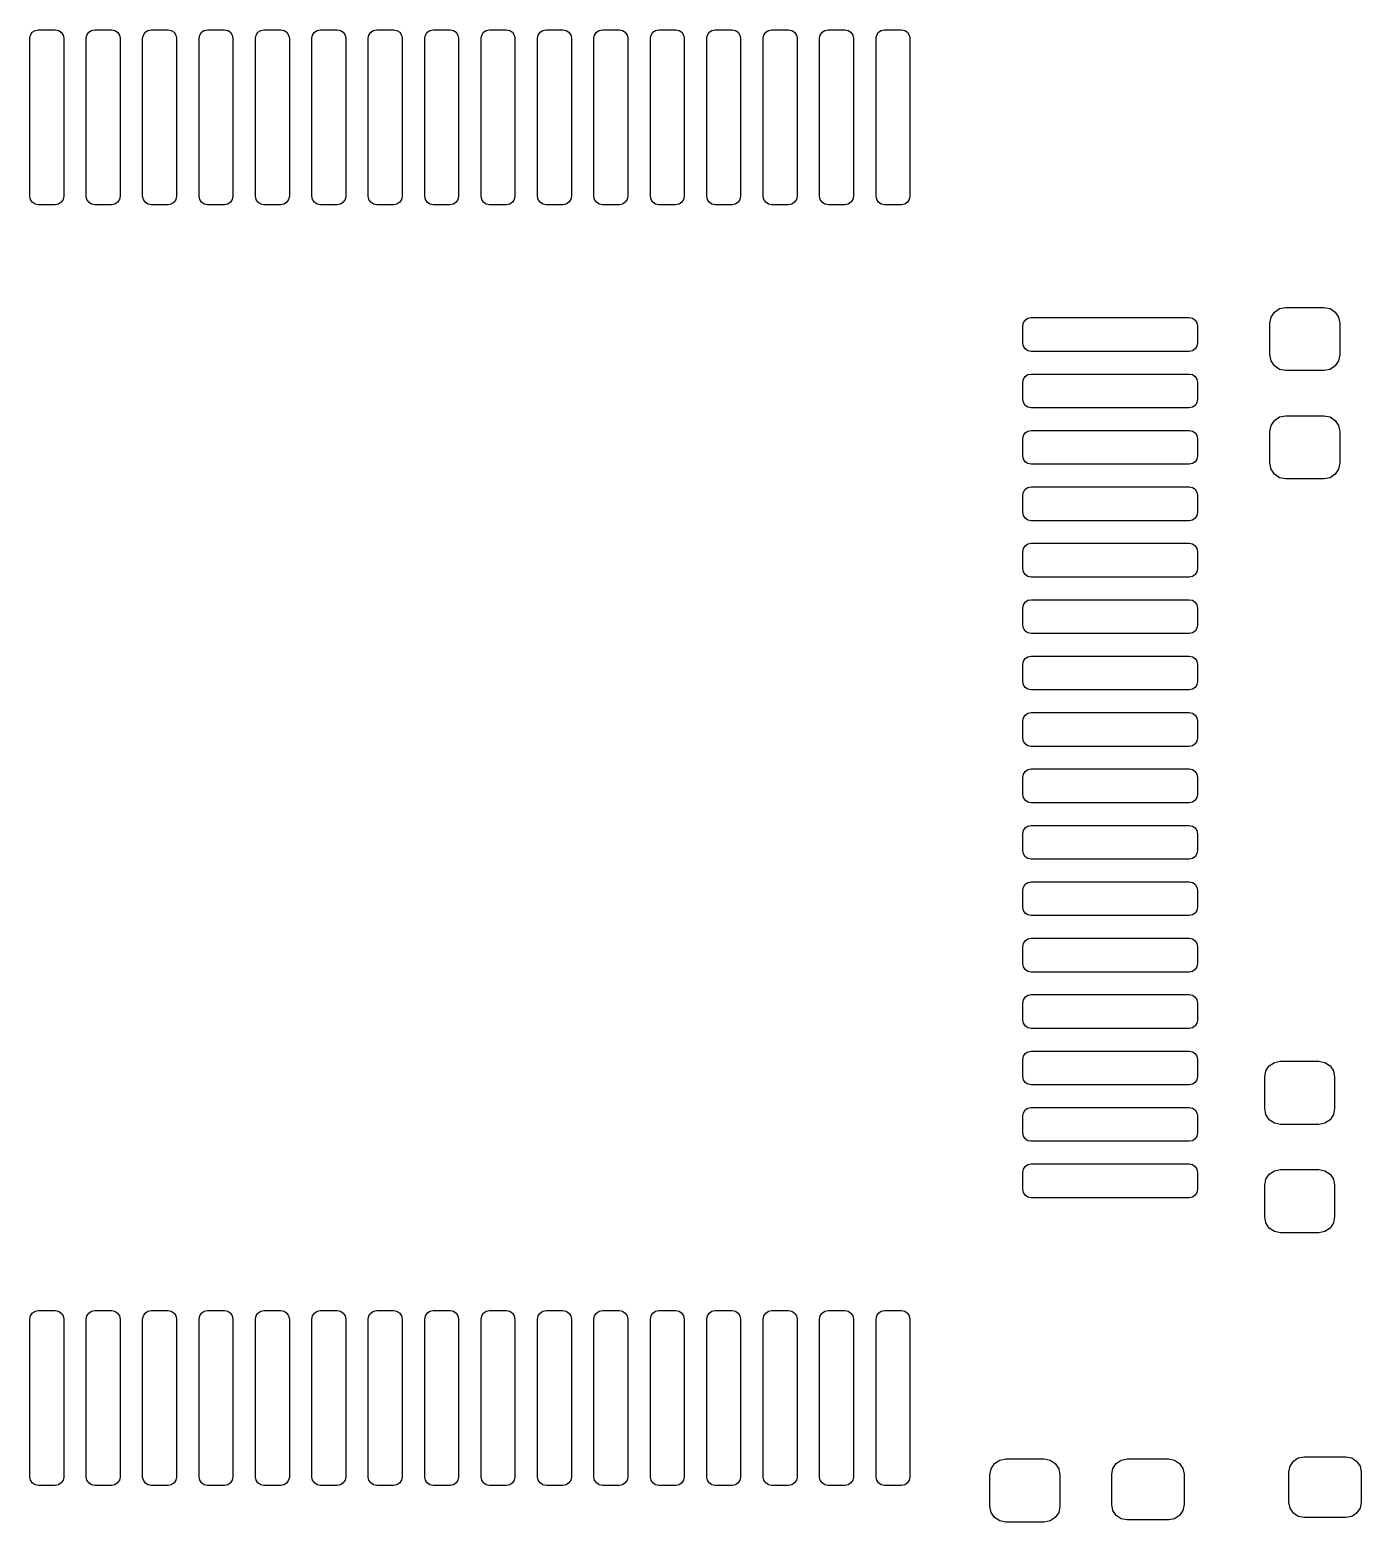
# Model space of a CAD drawing. Extents: x 102.2 to 184.7, y -143.6 to -85.5.
# Drawn here: x 128.42 to 140.22, y -100.15 to -86.92 of the extents above; entities that cross this region are included whole.
import ezdxf

# ---------------------------------------------------------------- set-up
doc = ezdxf.new("R2010")
doc.units = 0
doc.layers.add('BLACK', color=7, linetype='CONTINUOUS')

msp = doc.modelspace()

# ---------------------------------------------------------------- linework, layer by layer
at = {"layer": 'BLACK', "linetype": 'CONTINUOUS'}
for p, q in [((128.42, -87), (128.426, -86.9713)), ((128.42, -88.4), (128.42, -87)), ((128.426, -86.9713), (128.442, -86.947)), ((128.442, -86.947), (128.466, -86.9307)), ((128.466, -86.9307), (128.495, -86.925)), ((128.495, -86.925), (128.645, -86.925)), ((128.645, -86.925), (128.674, -86.9307)), ((128.674, -86.9307), (128.698, -86.947)), ((128.698, -86.947), (128.714, -86.9713)), ((128.714, -86.9713), (128.72, -87)), ((128.72, -87), (128.72, -88.4)), ((128.92, -87), (128.926, -86.9713)), ((128.92, -88.4), (128.92, -87)), ((128.926, -86.9713), (128.942, -86.947)), ((128.942, -86.947), (128.966, -86.9307)), ((128.966, -86.9307), (128.995, -86.925)), ((128.995, -86.925), (129.145, -86.925)), ((129.145, -86.925), (129.174, -86.9307)), ((129.174, -86.9307), (129.198, -86.947)), ((129.198, -86.947), (129.214, -86.9713)), ((129.214, -86.9713), (129.22, -87)), ((129.22, -87), (129.22, -88.4)), ((129.42, -87), (129.426, -86.9713)), ((129.42, -88.4), (129.42, -87)), ((129.426, -86.9713), (129.442, -86.947)), ((129.442, -86.947), (129.466, -86.9307)), ((129.466, -86.9307), (129.495, -86.925)), ((129.495, -86.925), (129.645, -86.925)), ((129.645, -86.925), (129.674, -86.9307)), ((129.674, -86.9307), (129.698, -86.947)), ((129.698, -86.947), (129.714, -86.9713)), ((129.714, -86.9713), (129.72, -87)), ((129.72, -87), (129.72, -88.4)), ((129.92, -87), (129.926, -86.9713)), ((129.92, -88.4), (129.92, -87)), ((129.926, -86.9713), (129.942, -86.947)), ((129.942, -86.947), (129.966, -86.9307)), ((129.966, -86.9307), (129.995, -86.925)), ((129.995, -86.925), (130.145, -86.925)), ((130.145, -86.925), (130.174, -86.9307)), ((130.174, -86.9307), (130.198, -86.947)), ((130.198, -86.947), (130.214, -86.9713)), ((130.214, -86.9713), (130.22, -87)), ((130.22, -87), (130.22, -88.4)), ((130.42, -87), (130.426, -86.9713)), ((130.42, -88.4), (130.42, -87)), ((130.426, -86.9713), (130.442, -86.947)), ((130.442, -86.947), (130.466, -86.9307)), ((130.466, -86.9307), (130.495, -86.925)), ((130.495, -86.925), (130.645, -86.925)), ((130.645, -86.925), (130.674, -86.9307)), ((130.674, -86.9307), (130.698, -86.947)), ((130.698, -86.947), (130.714, -86.9713)), ((130.714, -86.9713), (130.72, -87)), ((130.72, -87), (130.72, -88.4)), ((130.92, -87), (130.926, -86.9713)), ((130.92, -88.4), (130.92, -87)), ((130.926, -86.9713), (130.942, -86.947)), ((130.942, -86.947), (130.966, -86.9307)), ((130.966, -86.9307), (130.995, -86.925)), ((130.995, -86.925), (131.145, -86.925)), ((131.145, -86.925), (131.174, -86.9307)), ((131.174, -86.9307), (131.198, -86.947)), ((131.198, -86.947), (131.214, -86.9713)), ((131.214, -86.9713), (131.22, -87)), ((131.22, -87), (131.22, -88.4)), ((131.42, -87), (131.426, -86.9713)), ((131.42, -88.4), (131.42, -87)), ((131.426, -86.9713), (131.442, -86.947)), ((131.442, -86.947), (131.466, -86.9307)), ((131.466, -86.9307), (131.495, -86.925)), ((131.495, -86.925), (131.645, -86.925)), ((131.645, -86.925), (131.674, -86.9307)), ((131.674, -86.9307), (131.698, -86.947)), ((131.698, -86.947), (131.714, -86.9713)), ((131.714, -86.9713), (131.72, -87)), ((131.72, -87), (131.72, -88.4)), ((131.92, -87), (131.926, -86.9713)), ((131.92, -88.4), (131.92, -87)), ((131.926, -86.9713), (131.942, -86.947)), ((131.942, -86.947), (131.966, -86.9307)), ((131.966, -86.9307), (131.995, -86.925)), ((131.995, -86.925), (132.145, -86.925)), ((132.145, -86.925), (132.174, -86.9307)), ((132.174, -86.9307), (132.198, -86.947)), ((132.198, -86.947), (132.214, -86.9713)), ((132.214, -86.9713), (132.22, -87)), ((132.22, -87), (132.22, -88.4)), ((132.42, -87), (132.426, -86.9713)), ((132.42, -88.4), (132.42, -87)), ((132.426, -86.9713), (132.442, -86.947)), ((132.442, -86.947), (132.466, -86.9307)), ((132.466, -86.9307), (132.495, -86.925)), ((132.495, -86.925), (132.645, -86.925)), ((132.645, -86.925), (132.674, -86.9307)), ((132.674, -86.9307), (132.698, -86.947)), ((132.698, -86.947), (132.714, -86.9713)), ((132.714, -86.9713), (132.72, -87)), ((132.72, -87), (132.72, -88.4)), ((132.92, -87), (132.926, -86.9713)), ((132.92, -88.4), (132.92, -87)), ((132.926, -86.9713), (132.942, -86.947)), ((132.942, -86.947), (132.966, -86.9307)), ((132.966, -86.9307), (132.995, -86.925)), ((132.995, -86.925), (133.145, -86.925)), ((133.145, -86.925), (133.174, -86.9307)), ((133.174, -86.9307), (133.198, -86.947)), ((133.198, -86.947), (133.214, -86.9713)), ((133.214, -86.9713), (133.22, -87)), ((133.22, -87), (133.22, -88.4)), ((133.42, -87), (133.426, -86.9713)), ((133.42, -88.4), (133.42, -87)), ((133.426, -86.9713), (133.442, -86.947)), ((133.442, -86.947), (133.466, -86.9307)), ((133.466, -86.9307), (133.495, -86.925)), ((133.495, -86.925), (133.645, -86.925)), ((133.645, -86.925), (133.674, -86.9307)), ((133.674, -86.9307), (133.698, -86.947)), ((133.698, -86.947), (133.714, -86.9713)), ((133.714, -86.9713), (133.72, -87)), ((133.72, -87), (133.72, -88.4)), ((133.92, -87), (133.926, -86.9713)), ((133.92, -88.4), (133.92, -87)), ((133.926, -86.9713), (133.942, -86.947)), ((133.942, -86.947), (133.966, -86.9307)), ((133.966, -86.9307), (133.995, -86.925)), ((133.995, -86.925), (134.145, -86.925)), ((134.145, -86.925), (134.174, -86.9307)), ((134.174, -86.9307), (134.198, -86.947)), ((134.198, -86.947), (134.214, -86.9713)), ((134.214, -86.9713), (134.22, -87)), ((134.22, -87), (134.22, -88.4)), ((134.42, -87), (134.426, -86.9713)), ((134.42, -88.4), (134.42, -87)), ((134.426, -86.9713), (134.442, -86.947)), ((134.442, -86.947), (134.466, -86.9307)), ((134.466, -86.9307), (134.495, -86.925)), ((134.495, -86.925), (134.645, -86.925)), ((134.645, -86.925), (134.674, -86.9307)), ((134.674, -86.9307), (134.698, -86.947)), ((134.698, -86.947), (134.714, -86.9713)), ((134.714, -86.9713), (134.72, -87)), ((134.72, -87), (134.72, -88.4)), ((134.92, -87), (134.926, -86.9713)), ((134.92, -88.4), (134.92, -87)), ((134.926, -86.9713), (134.942, -86.947)), ((134.942, -86.947), (134.966, -86.9307)), ((134.966, -86.9307), (134.995, -86.925)), ((134.995, -86.925), (135.145, -86.925)), ((135.145, -86.925), (135.174, -86.9307)), ((135.174, -86.9307), (135.198, -86.947)), ((135.198, -86.947), (135.214, -86.9713)), ((135.214, -86.9713), (135.22, -87)), ((135.22, -87), (135.22, -88.4)), ((135.42, -87), (135.426, -86.9713)), ((135.42, -88.4), (135.42, -87)), ((135.426, -86.9713), (135.442, -86.947)), ((135.442, -86.947), (135.466, -86.9307)), ((135.466, -86.9307), (135.495, -86.925)), ((135.495, -86.925), (135.645, -86.925)), ((135.645, -86.925), (135.674, -86.9307)), ((135.674, -86.9307), (135.698, -86.947)), ((135.698, -86.947), (135.714, -86.9713)), ((135.714, -86.9713), (135.72, -87)), ((135.72, -87), (135.72, -88.4)), ((135.92, -87), (135.926, -86.9713)), ((135.92, -88.4), (135.92, -87)), ((135.926, -86.9713), (135.942, -86.947)), ((135.942, -86.947), (135.966, -86.9307)), ((135.966, -86.9307), (135.995, -86.925)), ((135.995, -86.925), (136.145, -86.925)), ((136.145, -86.925), (136.174, -86.9307)), ((136.174, -86.9307), (136.198, -86.947)), ((136.198, -86.947), (136.214, -86.9713)), ((136.214, -86.9713), (136.22, -87)), ((136.22, -87), (136.22, -88.4)), ((128.426, -88.4287), (128.42, -88.4)), ((128.442, -88.453), (128.426, -88.4287)), ((128.466, -88.4693), (128.442, -88.453)), ((128.495, -88.475), (128.466, -88.4693)), ((128.645, -88.475), (128.495, -88.475)), ((128.674, -88.4693), (128.645, -88.475)), ((128.698, -88.453), (128.674, -88.4693)), ((128.714, -88.4287), (128.698, -88.453)), ((128.72, -88.4), (128.714, -88.4287)), ((128.926, -88.4287), (128.92, -88.4)), ((128.942, -88.453), (128.926, -88.4287)), ((128.966, -88.4693), (128.942, -88.453)), ((128.995, -88.475), (128.966, -88.4693)), ((129.145, -88.475), (128.995, -88.475)), ((129.174, -88.4693), (129.145, -88.475)), ((129.198, -88.453), (129.174, -88.4693)), ((129.214, -88.4287), (129.198, -88.453)), ((129.22, -88.4), (129.214, -88.4287)), ((129.426, -88.4287), (129.42, -88.4)), ((129.442, -88.453), (129.426, -88.4287)), ((129.466, -88.4693), (129.442, -88.453)), ((129.495, -88.475), (129.466, -88.4693)), ((129.645, -88.475), (129.495, -88.475)), ((129.674, -88.4693), (129.645, -88.475)), ((129.698, -88.453), (129.674, -88.4693)), ((129.714, -88.4287), (129.698, -88.453)), ((129.72, -88.4), (129.714, -88.4287)), ((129.926, -88.4287), (129.92, -88.4)), ((129.942, -88.453), (129.926, -88.4287)), ((129.966, -88.4693), (129.942, -88.453)), ((129.995, -88.475), (129.966, -88.4693)), ((130.145, -88.475), (129.995, -88.475)), ((130.174, -88.4693), (130.145, -88.475)), ((130.198, -88.453), (130.174, -88.4693)), ((130.214, -88.4287), (130.198, -88.453)), ((130.22, -88.4), (130.214, -88.4287)), ((130.426, -88.4287), (130.42, -88.4)), ((130.442, -88.453), (130.426, -88.4287)), ((130.466, -88.4693), (130.442, -88.453)), ((130.495, -88.475), (130.466, -88.4693)), ((130.645, -88.475), (130.495, -88.475)), ((130.674, -88.4693), (130.645, -88.475)), ((130.698, -88.453), (130.674, -88.4693)), ((130.714, -88.4287), (130.698, -88.453)), ((130.72, -88.4), (130.714, -88.4287)), ((130.926, -88.4287), (130.92, -88.4)), ((130.942, -88.453), (130.926, -88.4287)), ((130.966, -88.4693), (130.942, -88.453)), ((130.995, -88.475), (130.966, -88.4693)), ((131.145, -88.475), (130.995, -88.475)), ((131.174, -88.4693), (131.145, -88.475)), ((131.198, -88.453), (131.174, -88.4693)), ((131.214, -88.4287), (131.198, -88.453)), ((131.22, -88.4), (131.214, -88.4287)), ((131.426, -88.4287), (131.42, -88.4)), ((131.442, -88.453), (131.426, -88.4287)), ((131.466, -88.4693), (131.442, -88.453)), ((131.495, -88.475), (131.466, -88.4693)), ((131.645, -88.475), (131.495, -88.475)), ((131.674, -88.4693), (131.645, -88.475)), ((131.698, -88.453), (131.674, -88.4693)), ((131.714, -88.4287), (131.698, -88.453)), ((131.72, -88.4), (131.714, -88.4287)), ((131.926, -88.4287), (131.92, -88.4)), ((131.942, -88.453), (131.926, -88.4287)), ((131.966, -88.4693), (131.942, -88.453)), ((131.995, -88.475), (131.966, -88.4693)), ((132.145, -88.475), (131.995, -88.475)), ((132.174, -88.4693), (132.145, -88.475)), ((132.198, -88.453), (132.174, -88.4693)), ((132.214, -88.4287), (132.198, -88.453)), ((132.22, -88.4), (132.214, -88.4287)), ((132.426, -88.4287), (132.42, -88.4)), ((132.442, -88.453), (132.426, -88.4287)), ((132.466, -88.4693), (132.442, -88.453)), ((132.495, -88.475), (132.466, -88.4693)), ((132.645, -88.475), (132.495, -88.475)), ((132.674, -88.4693), (132.645, -88.475)), ((132.698, -88.453), (132.674, -88.4693)), ((132.714, -88.4287), (132.698, -88.453)), ((132.72, -88.4), (132.714, -88.4287)), ((132.926, -88.4287), (132.92, -88.4)), ((132.942, -88.453), (132.926, -88.4287)), ((132.966, -88.4693), (132.942, -88.453)), ((132.995, -88.475), (132.966, -88.4693)), ((133.145, -88.475), (132.995, -88.475)), ((133.174, -88.4693), (133.145, -88.475)), ((133.198, -88.453), (133.174, -88.4693)), ((133.214, -88.4287), (133.198, -88.453)), ((133.22, -88.4), (133.214, -88.4287)), ((133.426, -88.4287), (133.42, -88.4)), ((133.442, -88.453), (133.426, -88.4287)), ((133.466, -88.4693), (133.442, -88.453)), ((133.495, -88.475), (133.466, -88.4693)), ((133.645, -88.475), (133.495, -88.475)), ((133.674, -88.4693), (133.645, -88.475)), ((133.698, -88.453), (133.674, -88.4693)), ((133.714, -88.4287), (133.698, -88.453)), ((133.72, -88.4), (133.714, -88.4287)), ((133.926, -88.4287), (133.92, -88.4)), ((133.942, -88.453), (133.926, -88.4287)), ((133.966, -88.4693), (133.942, -88.453)), ((133.995, -88.475), (133.966, -88.4693)), ((134.145, -88.475), (133.995, -88.475)), ((134.174, -88.4693), (134.145, -88.475)), ((134.198, -88.453), (134.174, -88.4693)), ((134.214, -88.4287), (134.198, -88.453)), ((134.22, -88.4), (134.214, -88.4287)), ((134.426, -88.4287), (134.42, -88.4)), ((134.442, -88.453), (134.426, -88.4287)), ((134.466, -88.4693), (134.442, -88.453)), ((134.495, -88.475), (134.466, -88.4693)), ((134.645, -88.475), (134.495, -88.475)), ((134.674, -88.4693), (134.645, -88.475)), ((134.698, -88.453), (134.674, -88.4693)), ((134.714, -88.4287), (134.698, -88.453)), ((134.72, -88.4), (134.714, -88.4287)), ((134.926, -88.4287), (134.92, -88.4)), ((134.942, -88.453), (134.926, -88.4287)), ((134.966, -88.4693), (134.942, -88.453)), ((134.995, -88.475), (134.966, -88.4693)), ((135.145, -88.475), (134.995, -88.475)), ((135.174, -88.4693), (135.145, -88.475)), ((135.198, -88.453), (135.174, -88.4693)), ((135.214, -88.4287), (135.198, -88.453)), ((135.22, -88.4), (135.214, -88.4287)), ((135.426, -88.4287), (135.42, -88.4)), ((135.442, -88.453), (135.426, -88.4287)), ((135.466, -88.4693), (135.442, -88.453)), ((135.495, -88.475), (135.466, -88.4693)), ((135.645, -88.475), (135.495, -88.475)), ((135.674, -88.4693), (135.645, -88.475)), ((135.698, -88.453), (135.674, -88.4693)), ((135.714, -88.4287), (135.698, -88.453)), ((135.72, -88.4), (135.714, -88.4287)), ((135.926, -88.4287), (135.92, -88.4)), ((135.942, -88.453), (135.926, -88.4287)), ((135.966, -88.4693), (135.942, -88.453)), ((135.995, -88.475), (135.966, -88.4693)), ((136.145, -88.475), (135.995, -88.475)), ((136.174, -88.4693), (136.145, -88.475)), ((136.198, -88.453), (136.174, -88.4693)), ((136.214, -88.4287), (136.198, -88.453)), ((136.22, -88.4), (136.214, -88.4287)), ((139.451, -89.426), (139.496, -89.3957)), ((139.496, -89.3957), (139.55, -89.385)), ((139.55, -89.385), (139.89, -89.385)), ((139.89, -89.385), (139.944, -89.3957)), ((139.944, -89.3957), (139.989, -89.426)), ((137.22, -89.55), (137.226, -89.5213)), ((137.226, -89.5213), (137.242, -89.497)), ((137.242, -89.497), (137.266, -89.4807)), ((137.266, -89.4807), (137.295, -89.475)), ((137.295, -89.475), (138.695, -89.475)), ((138.695, -89.475), (138.724, -89.4807)), ((138.724, -89.4807), (138.748, -89.497)), ((138.748, -89.497), (138.764, -89.5213)), ((138.764, -89.5213), (138.77, -89.55)), ((139.41, -89.525), (139.421, -89.4714)), ((139.41, -89.805), (139.41, -89.525)), ((139.421, -89.4714), (139.451, -89.426)), ((139.989, -89.426), (140.019, -89.4714)), ((140.019, -89.4714), (140.03, -89.525)), ((140.03, -89.525), (140.03, -89.805)), ((137.22, -89.7), (137.22, -89.55)), ((138.77, -89.55), (138.77, -89.7)), ((137.226, -89.7287), (137.22, -89.7)), ((137.242, -89.753), (137.226, -89.7287)), ((137.266, -89.7693), (137.242, -89.753)), ((137.295, -89.775), (137.266, -89.7693)), ((138.695, -89.775), (137.295, -89.775)), ((138.724, -89.7693), (138.695, -89.775)), ((138.748, -89.753), (138.724, -89.7693)), ((138.764, -89.7287), (138.748, -89.753)), ((138.77, -89.7), (138.764, -89.7287)), ((139.421, -89.8586), (139.41, -89.805)), ((139.451, -89.904), (139.421, -89.8586)), ((139.496, -89.9343), (139.451, -89.904)), ((139.989, -89.904), (139.944, -89.9343)), ((140.019, -89.8586), (139.989, -89.904)), ((140.03, -89.805), (140.019, -89.8586)), ((137.22, -90.05), (137.226, -90.0213)), ((137.22, -90.2), (137.22, -90.05)), ((137.226, -90.0213), (137.242, -89.997)), ((137.242, -89.997), (137.266, -89.9807)), ((137.266, -89.9807), (137.295, -89.975)), ((137.295, -89.975), (138.695, -89.975)), ((138.695, -89.975), (138.724, -89.9807)), ((138.724, -89.9807), (138.748, -89.997)), ((138.748, -89.997), (138.764, -90.0213)), ((138.764, -90.0213), (138.77, -90.05)), ((138.77, -90.05), (138.77, -90.2)), ((139.55, -89.945), (139.496, -89.9343)), ((139.89, -89.945), (139.55, -89.945)), ((139.944, -89.9343), (139.89, -89.945)), ((137.226, -90.2287), (137.22, -90.2)), ((137.242, -90.253), (137.226, -90.2287)), ((137.266, -90.2693), (137.242, -90.253)), ((137.295, -90.275), (137.266, -90.2693)), ((138.695, -90.275), (137.295, -90.275)), ((138.724, -90.2693), (138.695, -90.275)), ((138.748, -90.253), (138.724, -90.2693)), ((138.764, -90.2287), (138.748, -90.253)), ((138.77, -90.2), (138.764, -90.2287)), ((139.41, -90.485), (139.421, -90.4314)), ((139.421, -90.4314), (139.451, -90.386)), ((139.451, -90.386), (139.496, -90.3557)), ((139.496, -90.3557), (139.55, -90.345)), ((139.55, -90.345), (139.89, -90.345)), ((139.89, -90.345), (139.944, -90.3557)), ((139.944, -90.3557), (139.989, -90.386)), ((139.989, -90.386), (140.019, -90.4314)), ((140.019, -90.4314), (140.03, -90.485)), ((137.22, -90.55), (137.226, -90.5213)), ((137.22, -90.7), (137.22, -90.55)), ((137.226, -90.5213), (137.242, -90.497)), ((137.242, -90.497), (137.266, -90.4807)), ((137.266, -90.4807), (137.295, -90.475)), ((137.295, -90.475), (138.695, -90.475)), ((138.695, -90.475), (138.724, -90.4807)), ((138.724, -90.4807), (138.748, -90.497)), ((138.748, -90.497), (138.764, -90.5213)), ((138.764, -90.5213), (138.77, -90.55)), ((138.77, -90.55), (138.77, -90.7)), ((139.41, -90.765), (139.41, -90.485)), ((140.03, -90.485), (140.03, -90.765)), ((137.226, -90.7287), (137.22, -90.7)), ((138.77, -90.7), (138.764, -90.7287)), ((137.242, -90.753), (137.226, -90.7287)), ((137.266, -90.7693), (137.242, -90.753)), ((137.295, -90.775), (137.266, -90.7693)), ((138.695, -90.775), (137.295, -90.775)), ((138.724, -90.7693), (138.695, -90.775)), ((138.748, -90.753), (138.724, -90.7693)), ((138.764, -90.7287), (138.748, -90.753)), ((139.421, -90.8186), (139.41, -90.765)), ((139.451, -90.864), (139.421, -90.8186)), ((140.019, -90.8186), (139.989, -90.864)), ((140.03, -90.765), (140.019, -90.8186)), ((137.242, -90.997), (137.266, -90.9807)), ((137.266, -90.9807), (137.295, -90.975)), ((137.295, -90.975), (138.695, -90.975)), ((138.695, -90.975), (138.724, -90.9807)), ((138.724, -90.9807), (138.748, -90.997)), ((139.496, -90.8943), (139.451, -90.864)), ((139.55, -90.905), (139.496, -90.8943)), ((139.89, -90.905), (139.55, -90.905)), ((139.944, -90.8943), (139.89, -90.905)), ((139.989, -90.864), (139.944, -90.8943)), ((137.22, -91.05), (137.226, -91.0213)), ((137.22, -91.2), (137.22, -91.05)), ((137.226, -91.0213), (137.242, -90.997)), ((138.748, -90.997), (138.764, -91.0213)), ((138.764, -91.0213), (138.77, -91.05)), ((138.77, -91.05), (138.77, -91.2)), ((137.226, -91.2287), (137.22, -91.2)), ((137.242, -91.253), (137.226, -91.2287)), ((138.764, -91.2287), (138.748, -91.253)), ((138.77, -91.2), (138.764, -91.2287)), ((137.266, -91.2693), (137.242, -91.253)), ((137.295, -91.275), (137.266, -91.2693)), ((138.695, -91.275), (137.295, -91.275)), ((138.724, -91.2693), (138.695, -91.275)), ((138.748, -91.253), (138.724, -91.2693)), ((137.226, -91.5213), (137.242, -91.497)), ((137.242, -91.497), (137.266, -91.4807)), ((137.266, -91.4807), (137.295, -91.475)), ((137.295, -91.475), (138.695, -91.475)), ((138.695, -91.475), (138.724, -91.4807)), ((138.724, -91.4807), (138.748, -91.497)), ((138.748, -91.497), (138.764, -91.5213)), ((137.22, -91.55), (137.226, -91.5213)), ((137.22, -91.7), (137.22, -91.55)), ((138.764, -91.5213), (138.77, -91.55)), ((138.77, -91.55), (138.77, -91.7)), ((137.226, -91.7287), (137.22, -91.7)), ((137.242, -91.753), (137.226, -91.7287)), ((137.266, -91.7693), (137.242, -91.753)), ((137.295, -91.775), (137.266, -91.7693)), ((138.695, -91.775), (137.295, -91.775)), ((138.724, -91.7693), (138.695, -91.775)), ((138.748, -91.753), (138.724, -91.7693)), ((138.764, -91.7287), (138.748, -91.753)), ((138.77, -91.7), (138.764, -91.7287)), ((137.22, -92.05), (137.226, -92.0213)), ((137.226, -92.0213), (137.242, -91.997)), ((137.242, -91.997), (137.266, -91.9807)), ((137.266, -91.9807), (137.295, -91.975)), ((137.295, -91.975), (138.695, -91.975)), ((138.695, -91.975), (138.724, -91.9807)), ((138.724, -91.9807), (138.748, -91.997)), ((138.748, -91.997), (138.764, -92.0213)), ((138.764, -92.0213), (138.77, -92.05)), ((137.22, -92.2), (137.22, -92.05)), ((138.77, -92.05), (138.77, -92.2)), ((137.226, -92.2287), (137.22, -92.2)), ((137.242, -92.253), (137.226, -92.2287)), ((137.266, -92.2693), (137.242, -92.253)), ((137.295, -92.275), (137.266, -92.2693)), ((138.695, -92.275), (137.295, -92.275)), ((138.724, -92.2693), (138.695, -92.275)), ((138.748, -92.253), (138.724, -92.2693)), ((138.764, -92.2287), (138.748, -92.253)), ((138.77, -92.2), (138.764, -92.2287)), ((137.22, -92.55), (137.226, -92.5213)), ((137.22, -92.7), (137.22, -92.55)), ((137.226, -92.5213), (137.242, -92.497)), ((137.242, -92.497), (137.266, -92.4807)), ((137.266, -92.4807), (137.295, -92.475)), ((137.295, -92.475), (138.695, -92.475)), ((138.695, -92.475), (138.724, -92.4807)), ((138.724, -92.4807), (138.748, -92.497)), ((138.748, -92.497), (138.764, -92.5213)), ((138.764, -92.5213), (138.77, -92.55)), ((138.77, -92.55), (138.77, -92.7)), ((137.226, -92.7287), (137.22, -92.7)), ((138.77, -92.7), (138.764, -92.7287)), ((137.242, -92.753), (137.226, -92.7287)), ((137.266, -92.7693), (137.242, -92.753)), ((137.295, -92.775), (137.266, -92.7693)), ((138.695, -92.775), (137.295, -92.775)), ((138.724, -92.7693), (138.695, -92.775)), ((138.748, -92.753), (138.724, -92.7693)), ((138.764, -92.7287), (138.748, -92.753)), ((137.22, -93.05), (137.226, -93.0213)), ((137.22, -93.2), (137.22, -93.05)), ((137.226, -93.0213), (137.242, -92.997)), ((137.242, -92.997), (137.266, -92.9807)), ((137.266, -92.9807), (137.295, -92.975)), ((137.295, -92.975), (138.695, -92.975)), ((138.695, -92.975), (138.724, -92.9807)), ((138.724, -92.9807), (138.748, -92.997)), ((138.748, -92.997), (138.764, -93.0213)), ((138.764, -93.0213), (138.77, -93.05)), ((138.77, -93.05), (138.77, -93.2)), ((137.226, -93.2287), (137.22, -93.2)), ((137.242, -93.253), (137.226, -93.2287)), ((138.764, -93.2287), (138.748, -93.253)), ((138.77, -93.2), (138.764, -93.2287)), ((137.266, -93.2693), (137.242, -93.253)), ((137.295, -93.275), (137.266, -93.2693)), ((138.695, -93.275), (137.295, -93.275)), ((138.724, -93.2693), (138.695, -93.275)), ((138.748, -93.253), (138.724, -93.2693)), ((137.226, -93.5213), (137.242, -93.497)), ((137.242, -93.497), (137.266, -93.4807)), ((137.266, -93.4807), (137.295, -93.475)), ((137.295, -93.475), (138.695, -93.475)), ((138.695, -93.475), (138.724, -93.4807)), ((138.724, -93.4807), (138.748, -93.497)), ((138.748, -93.497), (138.764, -93.5213)), ((137.22, -93.55), (137.226, -93.5213)), ((137.22, -93.7), (137.22, -93.55)), ((138.764, -93.5213), (138.77, -93.55)), ((138.77, -93.55), (138.77, -93.7)), ((137.226, -93.7287), (137.22, -93.7)), ((137.242, -93.753), (137.226, -93.7287)), ((137.266, -93.7693), (137.242, -93.753)), ((138.748, -93.753), (138.724, -93.7693)), ((138.764, -93.7287), (138.748, -93.753)), ((138.77, -93.7), (138.764, -93.7287)), ((137.295, -93.775), (137.266, -93.7693)), ((138.695, -93.775), (137.295, -93.775)), ((138.724, -93.7693), (138.695, -93.775)), ((137.22, -94.05), (137.226, -94.0213)), ((137.226, -94.0213), (137.242, -93.997)), ((137.242, -93.997), (137.266, -93.9807)), ((137.266, -93.9807), (137.295, -93.975)), ((137.295, -93.975), (138.695, -93.975)), ((138.695, -93.975), (138.724, -93.9807)), ((138.724, -93.9807), (138.748, -93.997)), ((138.748, -93.997), (138.764, -94.0213)), ((138.764, -94.0213), (138.77, -94.05)), ((137.22, -94.2), (137.22, -94.05)), ((138.77, -94.05), (138.77, -94.2)), ((137.226, -94.2287), (137.22, -94.2)), ((137.242, -94.253), (137.226, -94.2287)), ((137.266, -94.2693), (137.242, -94.253)), ((137.295, -94.275), (137.266, -94.2693)), ((138.695, -94.275), (137.295, -94.275)), ((138.724, -94.2693), (138.695, -94.275)), ((138.748, -94.253), (138.724, -94.2693)), ((138.764, -94.2287), (138.748, -94.253)), ((138.77, -94.2), (138.764, -94.2287)), ((137.22, -94.55), (137.226, -94.5213)), ((137.22, -94.7), (137.22, -94.55)), ((137.226, -94.5213), (137.242, -94.497)), ((137.242, -94.497), (137.266, -94.4807)), ((137.266, -94.4807), (137.295, -94.475)), ((137.295, -94.475), (138.695, -94.475)), ((138.695, -94.475), (138.724, -94.4807)), ((138.724, -94.4807), (138.748, -94.497)), ((138.748, -94.497), (138.764, -94.5213)), ((138.764, -94.5213), (138.77, -94.55)), ((138.77, -94.55), (138.77, -94.7)), ((137.226, -94.7287), (137.22, -94.7)), ((137.242, -94.753), (137.226, -94.7287)), ((137.266, -94.7693), (137.242, -94.753)), ((137.295, -94.775), (137.266, -94.7693)), ((138.695, -94.775), (137.295, -94.775)), ((138.724, -94.7693), (138.695, -94.775)), ((138.748, -94.753), (138.724, -94.7693)), ((138.764, -94.7287), (138.748, -94.753)), ((138.77, -94.7), (138.764, -94.7287)), ((137.22, -95.05), (137.226, -95.0213)), ((137.22, -95.2), (137.22, -95.05)), ((137.226, -95.0213), (137.242, -94.997)), ((137.242, -94.997), (137.266, -94.9807)), ((137.266, -94.9807), (137.295, -94.975)), ((137.295, -94.975), (138.695, -94.975)), ((138.695, -94.975), (138.724, -94.9807)), ((138.724, -94.9807), (138.748, -94.997)), ((138.748, -94.997), (138.764, -95.0213)), ((138.764, -95.0213), (138.77, -95.05)), ((138.77, -95.05), (138.77, -95.2)), ((137.226, -95.2287), (137.22, -95.2)), ((138.77, -95.2), (138.764, -95.2287)), ((137.242, -95.253), (137.226, -95.2287)), ((137.266, -95.2693), (137.242, -95.253)), ((137.295, -95.275), (137.266, -95.2693)), ((138.695, -95.275), (137.295, -95.275)), ((138.724, -95.2693), (138.695, -95.275)), ((138.748, -95.253), (138.724, -95.2693)), ((138.764, -95.2287), (138.748, -95.253)), ((137.242, -95.497), (137.266, -95.4807)), ((137.266, -95.4807), (137.295, -95.475)), ((137.295, -95.475), (138.695, -95.475)), ((138.695, -95.475), (138.724, -95.4807)), ((138.724, -95.4807), (138.748, -95.497)), ((137.22, -95.55), (137.226, -95.5213)), ((137.22, -95.7), (137.22, -95.55)), ((137.226, -95.5213), (137.242, -95.497)), ((138.748, -95.497), (138.764, -95.5213)), ((138.764, -95.5213), (138.77, -95.55)), ((138.77, -95.55), (138.77, -95.7)), ((137.226, -95.7287), (137.22, -95.7)), ((137.242, -95.753), (137.226, -95.7287)), ((138.764, -95.7287), (138.748, -95.753)), ((138.77, -95.7), (138.764, -95.7287)), ((137.266, -95.7693), (137.242, -95.753)), ((137.295, -95.775), (137.266, -95.7693)), ((138.695, -95.775), (137.295, -95.775)), ((138.724, -95.7693), (138.695, -95.775)), ((138.748, -95.753), (138.724, -95.7693)), ((137.226, -96.0213), (137.242, -95.997)), ((137.242, -95.997), (137.266, -95.9807)), ((137.266, -95.9807), (137.295, -95.975)), ((137.295, -95.975), (138.695, -95.975)), ((138.695, -95.975), (138.724, -95.9807)), ((138.724, -95.9807), (138.748, -95.997)), ((138.748, -95.997), (138.764, -96.0213)), ((137.22, -96.05), (137.226, -96.0213)), ((137.22, -96.2), (137.22, -96.05)), ((138.764, -96.0213), (138.77, -96.05)), ((138.77, -96.05), (138.77, -96.2)), ((139.376, -96.1514), (139.406, -96.106)), ((139.406, -96.106), (139.451, -96.0757)), ((139.451, -96.0757), (139.505, -96.065)), ((139.505, -96.065), (139.845, -96.065)), ((139.845, -96.065), (139.899, -96.0757)), ((139.899, -96.0757), (139.944, -96.106)), ((139.944, -96.106), (139.974, -96.1514)), ((137.226, -96.2287), (137.22, -96.2)), ((137.242, -96.253), (137.226, -96.2287)), ((137.266, -96.2693), (137.242, -96.253)), ((137.295, -96.275), (137.266, -96.2693)), ((138.695, -96.275), (137.295, -96.275)), ((138.724, -96.2693), (138.695, -96.275)), ((138.748, -96.253), (138.724, -96.2693)), ((138.764, -96.2287), (138.748, -96.253)), ((138.77, -96.2), (138.764, -96.2287)), ((139.365, -96.205), (139.376, -96.1514)), ((139.365, -96.485), (139.365, -96.205)), ((139.974, -96.1514), (139.985, -96.205)), ((139.985, -96.205), (139.985, -96.485)), ((137.22, -96.55), (137.226, -96.5213)), ((137.226, -96.5213), (137.242, -96.497)), ((137.242, -96.497), (137.266, -96.4807)), ((137.266, -96.4807), (137.295, -96.475)), ((137.295, -96.475), (138.695, -96.475)), ((138.695, -96.475), (138.724, -96.4807)), ((138.724, -96.4807), (138.748, -96.497)), ((138.748, -96.497), (138.764, -96.5213)), ((138.764, -96.5213), (138.77, -96.55)), ((139.376, -96.5386), (139.365, -96.485)), ((139.406, -96.584), (139.376, -96.5386)), ((139.974, -96.5386), (139.944, -96.584)), ((139.985, -96.485), (139.974, -96.5386)), ((137.22, -96.7), (137.22, -96.55)), ((138.77, -96.55), (138.77, -96.7)), ((139.451, -96.6143), (139.406, -96.584)), ((139.505, -96.625), (139.451, -96.6143)), ((139.845, -96.625), (139.505, -96.625)), ((139.899, -96.6143), (139.845, -96.625)), ((139.944, -96.584), (139.899, -96.6143)), ((137.226, -96.7287), (137.22, -96.7)), ((137.242, -96.753), (137.226, -96.7287)), ((137.266, -96.7693), (137.242, -96.753)), ((137.295, -96.775), (137.266, -96.7693)), ((138.695, -96.775), (137.295, -96.775)), ((138.724, -96.7693), (138.695, -96.775)), ((138.748, -96.753), (138.724, -96.7693)), ((138.764, -96.7287), (138.748, -96.753)), ((138.77, -96.7), (138.764, -96.7287)), ((137.22, -97.05), (137.226, -97.0213)), ((137.22, -97.2), (137.22, -97.05)), ((137.226, -97.0213), (137.242, -96.997)), ((137.242, -96.997), (137.266, -96.9807)), ((137.266, -96.9807), (137.295, -96.975)), ((137.295, -96.975), (138.695, -96.975)), ((138.695, -96.975), (138.724, -96.9807)), ((138.724, -96.9807), (138.748, -96.997)), ((138.748, -96.997), (138.764, -97.0213)), ((138.764, -97.0213), (138.77, -97.05)), ((138.77, -97.05), (138.77, -97.2)), ((139.376, -97.1114), (139.406, -97.066)), ((139.406, -97.066), (139.451, -97.0357)), ((139.451, -97.0357), (139.505, -97.025)), ((139.505, -97.025), (139.845, -97.025)), ((139.845, -97.025), (139.899, -97.0357)), ((139.899, -97.0357), (139.944, -97.066)), ((139.944, -97.066), (139.974, -97.1114)), ((137.226, -97.2287), (137.22, -97.2)), ((138.77, -97.2), (138.764, -97.2287)), ((139.365, -97.165), (139.376, -97.1114)), ((139.365, -97.445), (139.365, -97.165)), ((139.974, -97.1114), (139.985, -97.165)), ((139.985, -97.165), (139.985, -97.445)), ((137.242, -97.253), (137.226, -97.2287)), ((137.266, -97.2693), (137.242, -97.253)), ((137.295, -97.275), (137.266, -97.2693)), ((138.695, -97.275), (137.295, -97.275)), ((138.724, -97.2693), (138.695, -97.275)), ((138.748, -97.253), (138.724, -97.2693)), ((138.764, -97.2287), (138.748, -97.253)), ((139.376, -97.4986), (139.365, -97.445)), ((139.985, -97.445), (139.974, -97.4986)), ((139.406, -97.544), (139.376, -97.4986)), ((139.451, -97.5743), (139.406, -97.544)), ((139.505, -97.585), (139.451, -97.5743)), ((139.845, -97.585), (139.505, -97.585)), ((139.899, -97.5743), (139.845, -97.585)), ((139.944, -97.544), (139.899, -97.5743)), ((139.974, -97.4986), (139.944, -97.544)), ((128.42, -98.35), (128.426, -98.3213)), ((128.42, -99.75), (128.42, -98.35)), ((128.426, -98.3213), (128.442, -98.297)), ((128.442, -98.297), (128.466, -98.2807)), ((128.466, -98.2807), (128.495, -98.275)), ((128.495, -98.275), (128.645, -98.275)), ((128.645, -98.275), (128.674, -98.2807)), ((128.674, -98.2807), (128.698, -98.297)), ((128.698, -98.297), (128.714, -98.3213)), ((128.714, -98.3213), (128.72, -98.35)), ((128.72, -98.35), (128.72, -99.75)), ((128.92, -98.35), (128.926, -98.3213)), ((128.92, -99.75), (128.92, -98.35)), ((128.926, -98.3213), (128.942, -98.297)), ((128.942, -98.297), (128.966, -98.2807)), ((128.966, -98.2807), (128.995, -98.275)), ((128.995, -98.275), (129.145, -98.275)), ((129.145, -98.275), (129.174, -98.2807)), ((129.174, -98.2807), (129.198, -98.297)), ((129.198, -98.297), (129.214, -98.3213)), ((129.214, -98.3213), (129.22, -98.35)), ((129.22, -98.35), (129.22, -99.75)), ((129.42, -98.35), (129.426, -98.3213)), ((129.42, -99.75), (129.42, -98.35)), ((129.426, -98.3213), (129.442, -98.297)), ((129.442, -98.297), (129.466, -98.2807)), ((129.466, -98.2807), (129.495, -98.275)), ((129.495, -98.275), (129.645, -98.275)), ((129.645, -98.275), (129.674, -98.2807)), ((129.674, -98.2807), (129.698, -98.297)), ((129.698, -98.297), (129.714, -98.3213)), ((129.714, -98.3213), (129.72, -98.35)), ((129.72, -98.35), (129.72, -99.75)), ((129.92, -98.35), (129.926, -98.3213)), ((129.92, -99.75), (129.92, -98.35)), ((129.926, -98.3213), (129.942, -98.297)), ((129.942, -98.297), (129.966, -98.2807)), ((129.966, -98.2807), (129.995, -98.275)), ((129.995, -98.275), (130.145, -98.275)), ((130.145, -98.275), (130.174, -98.2807)), ((130.174, -98.2807), (130.198, -98.297)), ((130.198, -98.297), (130.214, -98.3213)), ((130.214, -98.3213), (130.22, -98.35)), ((130.22, -98.35), (130.22, -99.75)), ((130.42, -98.35), (130.426, -98.3213)), ((130.42, -99.75), (130.42, -98.35)), ((130.426, -98.3213), (130.442, -98.297)), ((130.442, -98.297), (130.466, -98.2807)), ((130.466, -98.2807), (130.495, -98.275)), ((130.495, -98.275), (130.645, -98.275)), ((130.645, -98.275), (130.674, -98.2807)), ((130.674, -98.2807), (130.698, -98.297)), ((130.698, -98.297), (130.714, -98.3213)), ((130.714, -98.3213), (130.72, -98.35)), ((130.72, -98.35), (130.72, -99.75)), ((130.92, -98.35), (130.926, -98.3213)), ((130.92, -99.75), (130.92, -98.35)), ((130.926, -98.3213), (130.942, -98.297)), ((130.942, -98.297), (130.966, -98.2807)), ((130.966, -98.2807), (130.995, -98.275)), ((130.995, -98.275), (131.145, -98.275)), ((131.145, -98.275), (131.174, -98.2807)), ((131.174, -98.2807), (131.198, -98.297)), ((131.198, -98.297), (131.214, -98.3213)), ((131.214, -98.3213), (131.22, -98.35)), ((131.22, -98.35), (131.22, -99.75)), ((131.42, -98.35), (131.426, -98.3213)), ((131.42, -99.75), (131.42, -98.35)), ((131.426, -98.3213), (131.442, -98.297)), ((131.442, -98.297), (131.466, -98.2807)), ((131.466, -98.2807), (131.495, -98.275)), ((131.495, -98.275), (131.645, -98.275)), ((131.645, -98.275), (131.674, -98.2807)), ((131.674, -98.2807), (131.698, -98.297)), ((131.698, -98.297), (131.714, -98.3213)), ((131.714, -98.3213), (131.72, -98.35)), ((131.72, -98.35), (131.72, -99.75)), ((131.92, -98.35), (131.926, -98.3213)), ((131.92, -99.75), (131.92, -98.35)), ((131.926, -98.3213), (131.942, -98.297)), ((131.942, -98.297), (131.966, -98.2807)), ((131.966, -98.2807), (131.995, -98.275)), ((131.995, -98.275), (132.145, -98.275)), ((132.145, -98.275), (132.174, -98.2807)), ((132.174, -98.2807), (132.198, -98.297)), ((132.198, -98.297), (132.214, -98.3213)), ((132.214, -98.3213), (132.22, -98.35)), ((132.22, -98.35), (132.22, -99.75)), ((132.42, -98.35), (132.426, -98.3213)), ((132.42, -99.75), (132.42, -98.35)), ((132.426, -98.3213), (132.442, -98.297)), ((132.442, -98.297), (132.466, -98.2807)), ((132.466, -98.2807), (132.495, -98.275)), ((132.495, -98.275), (132.645, -98.275)), ((132.645, -98.275), (132.674, -98.2807)), ((132.674, -98.2807), (132.698, -98.297)), ((132.698, -98.297), (132.714, -98.3213)), ((132.714, -98.3213), (132.72, -98.35)), ((132.72, -98.35), (132.72, -99.75)), ((132.92, -98.35), (132.926, -98.3213)), ((132.92, -99.75), (132.92, -98.35)), ((132.926, -98.3213), (132.942, -98.297)), ((132.942, -98.297), (132.966, -98.2807)), ((132.966, -98.2807), (132.995, -98.275)), ((132.995, -98.275), (133.145, -98.275)), ((133.145, -98.275), (133.174, -98.2807)), ((133.174, -98.2807), (133.198, -98.297)), ((133.198, -98.297), (133.214, -98.3213)), ((133.214, -98.3213), (133.22, -98.35)), ((133.22, -98.35), (133.22, -99.75)), ((133.42, -98.35), (133.426, -98.3213)), ((133.42, -99.75), (133.42, -98.35)), ((133.426, -98.3213), (133.442, -98.297)), ((133.442, -98.297), (133.466, -98.2807)), ((133.466, -98.2807), (133.495, -98.275)), ((133.495, -98.275), (133.645, -98.275)), ((133.645, -98.275), (133.674, -98.2807)), ((133.674, -98.2807), (133.698, -98.297)), ((133.698, -98.297), (133.714, -98.3213)), ((133.714, -98.3213), (133.72, -98.35)), ((133.72, -98.35), (133.72, -99.75)), ((133.92, -98.35), (133.926, -98.3213)), ((133.92, -99.75), (133.92, -98.35)), ((133.926, -98.3213), (133.942, -98.297)), ((133.942, -98.297), (133.966, -98.2807)), ((133.966, -98.2807), (133.995, -98.275)), ((133.995, -98.275), (134.145, -98.275)), ((134.145, -98.275), (134.174, -98.2807)), ((134.174, -98.2807), (134.198, -98.297)), ((134.198, -98.297), (134.214, -98.3213)), ((134.214, -98.3213), (134.22, -98.35)), ((134.22, -98.35), (134.22, -99.75)), ((134.42, -98.35), (134.426, -98.3213)), ((134.42, -99.75), (134.42, -98.35)), ((134.426, -98.3213), (134.442, -98.297)), ((134.442, -98.297), (134.466, -98.2807)), ((134.466, -98.2807), (134.495, -98.275)), ((134.495, -98.275), (134.645, -98.275)), ((134.645, -98.275), (134.674, -98.2807)), ((134.674, -98.2807), (134.698, -98.297)), ((134.698, -98.297), (134.714, -98.3213)), ((134.714, -98.3213), (134.72, -98.35)), ((134.72, -98.35), (134.72, -99.75)), ((134.92, -98.35), (134.926, -98.3213)), ((134.92, -99.75), (134.92, -98.35)), ((134.926, -98.3213), (134.942, -98.297)), ((134.942, -98.297), (134.966, -98.2807)), ((134.966, -98.2807), (134.995, -98.275)), ((134.995, -98.275), (135.145, -98.275)), ((135.145, -98.275), (135.174, -98.2807)), ((135.174, -98.2807), (135.198, -98.297)), ((135.198, -98.297), (135.214, -98.3213)), ((135.214, -98.3213), (135.22, -98.35)), ((135.22, -98.35), (135.22, -99.75)), ((135.42, -98.35), (135.426, -98.3213)), ((135.42, -99.75), (135.42, -98.35)), ((135.426, -98.3213), (135.442, -98.297)), ((135.442, -98.297), (135.466, -98.2807)), ((135.466, -98.2807), (135.495, -98.275)), ((135.495, -98.275), (135.645, -98.275)), ((135.645, -98.275), (135.674, -98.2807)), ((135.674, -98.2807), (135.698, -98.297)), ((135.698, -98.297), (135.714, -98.3213)), ((135.714, -98.3213), (135.72, -98.35)), ((135.72, -98.35), (135.72, -99.75)), ((135.92, -98.35), (135.926, -98.3213)), ((135.92, -99.75), (135.92, -98.35)), ((135.926, -98.3213), (135.942, -98.297)), ((135.942, -98.297), (135.966, -98.2807)), ((135.966, -98.2807), (135.995, -98.275)), ((135.995, -98.275), (136.145, -98.275)), ((136.145, -98.275), (136.174, -98.2807)), ((136.174, -98.2807), (136.198, -98.297)), ((136.198, -98.297), (136.214, -98.3213)), ((136.214, -98.3213), (136.22, -98.35)), ((136.22, -98.35), (136.22, -99.75)), ((139.62, -99.6095), (139.663, -99.5803)), ((139.663, -99.5803), (139.715, -99.57)), ((139.715, -99.57), (140.085, -99.57)), ((140.085, -99.57), (140.137, -99.5803)), ((140.137, -99.5803), (140.18, -99.6095)), ((136.93, -99.73), (136.941, -99.6764)), ((136.941, -99.6764), (136.971, -99.631)), ((136.971, -99.631), (137.016, -99.6007)), ((137.016, -99.6007), (137.07, -99.59)), ((137.07, -99.59), (137.41, -99.59)), ((137.41, -99.59), (137.464, -99.6007)), ((137.464, -99.6007), (137.509, -99.631)), ((137.509, -99.631), (137.539, -99.6764)), ((137.539, -99.6764), (137.55, -99.73)), ((138.01, -99.725), (138.02, -99.6733)), ((138.02, -99.6733), (138.05, -99.6295)), ((138.05, -99.6295), (138.093, -99.6003)), ((138.093, -99.6003), (138.145, -99.59)), ((138.145, -99.59), (138.515, -99.59)), ((138.515, -99.59), (138.567, -99.6003)), ((138.567, -99.6003), (138.61, -99.6295)), ((138.61, -99.6295), (138.64, -99.6733)), ((138.64, -99.6733), (138.65, -99.725)), ((139.58, -99.705), (139.59, -99.6533)), ((139.58, -99.975), (139.58, -99.705)), ((139.59, -99.6533), (139.62, -99.6095)), ((140.18, -99.6095), (140.21, -99.6533)), ((140.21, -99.6533), (140.22, -99.705)), ((140.22, -99.705), (140.22, -99.975)), ((128.426, -99.7787), (128.42, -99.75)), ((128.442, -99.803), (128.426, -99.7787)), ((128.466, -99.8193), (128.442, -99.803)), ((128.495, -99.825), (128.466, -99.8193)), ((128.645, -99.825), (128.495, -99.825)), ((128.674, -99.8193), (128.645, -99.825)), ((128.698, -99.803), (128.674, -99.8193)), ((128.714, -99.7787), (128.698, -99.803)), ((128.72, -99.75), (128.714, -99.7787)), ((128.926, -99.7787), (128.92, -99.75)), ((128.942, -99.803), (128.926, -99.7787)), ((128.966, -99.8193), (128.942, -99.803)), ((128.995, -99.825), (128.966, -99.8193)), ((129.145, -99.825), (128.995, -99.825)), ((129.174, -99.8193), (129.145, -99.825)), ((129.198, -99.803), (129.174, -99.8193)), ((129.214, -99.7787), (129.198, -99.803)), ((129.22, -99.75), (129.214, -99.7787)), ((129.426, -99.7787), (129.42, -99.75)), ((129.442, -99.803), (129.426, -99.7787)), ((129.466, -99.8193), (129.442, -99.803)), ((129.495, -99.825), (129.466, -99.8193)), ((129.645, -99.825), (129.495, -99.825)), ((129.674, -99.8193), (129.645, -99.825)), ((129.698, -99.803), (129.674, -99.8193)), ((129.714, -99.7787), (129.698, -99.803)), ((129.72, -99.75), (129.714, -99.7787)), ((129.926, -99.7787), (129.92, -99.75)), ((129.942, -99.803), (129.926, -99.7787)), ((129.966, -99.8193), (129.942, -99.803)), ((129.995, -99.825), (129.966, -99.8193)), ((130.145, -99.825), (129.995, -99.825)), ((130.174, -99.8193), (130.145, -99.825)), ((130.198, -99.803), (130.174, -99.8193)), ((130.214, -99.7787), (130.198, -99.803)), ((130.22, -99.75), (130.214, -99.7787)), ((130.426, -99.7787), (130.42, -99.75)), ((130.442, -99.803), (130.426, -99.7787)), ((130.466, -99.8193), (130.442, -99.803)), ((130.495, -99.825), (130.466, -99.8193)), ((130.645, -99.825), (130.495, -99.825)), ((130.674, -99.8193), (130.645, -99.825)), ((130.698, -99.803), (130.674, -99.8193)), ((130.714, -99.7787), (130.698, -99.803)), ((130.72, -99.75), (130.714, -99.7787)), ((130.926, -99.7787), (130.92, -99.75)), ((130.942, -99.803), (130.926, -99.7787)), ((130.966, -99.8193), (130.942, -99.803)), ((130.995, -99.825), (130.966, -99.8193)), ((131.145, -99.825), (130.995, -99.825)), ((131.174, -99.8193), (131.145, -99.825)), ((131.198, -99.803), (131.174, -99.8193)), ((131.214, -99.7787), (131.198, -99.803)), ((131.22, -99.75), (131.214, -99.7787)), ((131.426, -99.7787), (131.42, -99.75)), ((131.442, -99.803), (131.426, -99.7787)), ((131.466, -99.8193), (131.442, -99.803)), ((131.495, -99.825), (131.466, -99.8193)), ((131.645, -99.825), (131.495, -99.825)), ((131.674, -99.8193), (131.645, -99.825)), ((131.698, -99.803), (131.674, -99.8193)), ((131.714, -99.7787), (131.698, -99.803)), ((131.72, -99.75), (131.714, -99.7787)), ((131.926, -99.7787), (131.92, -99.75)), ((131.942, -99.803), (131.926, -99.7787)), ((131.966, -99.8193), (131.942, -99.803)), ((131.995, -99.825), (131.966, -99.8193)), ((132.145, -99.825), (131.995, -99.825)), ((132.174, -99.8193), (132.145, -99.825)), ((132.198, -99.803), (132.174, -99.8193)), ((132.214, -99.7787), (132.198, -99.803)), ((132.22, -99.75), (132.214, -99.7787)), ((132.426, -99.7787), (132.42, -99.75)), ((132.442, -99.803), (132.426, -99.7787)), ((132.466, -99.8193), (132.442, -99.803)), ((132.495, -99.825), (132.466, -99.8193)), ((132.645, -99.825), (132.495, -99.825)), ((132.674, -99.8193), (132.645, -99.825)), ((132.698, -99.803), (132.674, -99.8193)), ((132.714, -99.7787), (132.698, -99.803)), ((132.72, -99.75), (132.714, -99.7787)), ((132.926, -99.7787), (132.92, -99.75)), ((132.942, -99.803), (132.926, -99.7787)), ((132.966, -99.8193), (132.942, -99.803)), ((132.995, -99.825), (132.966, -99.8193)), ((133.145, -99.825), (132.995, -99.825)), ((133.174, -99.8193), (133.145, -99.825)), ((133.198, -99.803), (133.174, -99.8193)), ((133.214, -99.7787), (133.198, -99.803)), ((133.22, -99.75), (133.214, -99.7787)), ((133.426, -99.7787), (133.42, -99.75)), ((133.442, -99.803), (133.426, -99.7787)), ((133.466, -99.8193), (133.442, -99.803)), ((133.495, -99.825), (133.466, -99.8193)), ((133.645, -99.825), (133.495, -99.825)), ((133.674, -99.8193), (133.645, -99.825)), ((133.698, -99.803), (133.674, -99.8193)), ((133.714, -99.7787), (133.698, -99.803)), ((133.72, -99.75), (133.714, -99.7787)), ((133.926, -99.7787), (133.92, -99.75)), ((133.942, -99.803), (133.926, -99.7787)), ((133.966, -99.8193), (133.942, -99.803)), ((133.995, -99.825), (133.966, -99.8193)), ((134.145, -99.825), (133.995, -99.825)), ((134.174, -99.8193), (134.145, -99.825)), ((134.198, -99.803), (134.174, -99.8193)), ((134.214, -99.7787), (134.198, -99.803)), ((134.22, -99.75), (134.214, -99.7787)), ((134.426, -99.7787), (134.42, -99.75)), ((134.442, -99.803), (134.426, -99.7787)), ((134.466, -99.8193), (134.442, -99.803)), ((134.495, -99.825), (134.466, -99.8193)), ((134.645, -99.825), (134.495, -99.825)), ((134.674, -99.8193), (134.645, -99.825)), ((134.698, -99.803), (134.674, -99.8193)), ((134.714, -99.7787), (134.698, -99.803)), ((134.72, -99.75), (134.714, -99.7787)), ((134.926, -99.7787), (134.92, -99.75)), ((134.942, -99.803), (134.926, -99.7787)), ((134.966, -99.8193), (134.942, -99.803)), ((134.995, -99.825), (134.966, -99.8193)), ((135.145, -99.825), (134.995, -99.825)), ((135.174, -99.8193), (135.145, -99.825)), ((135.198, -99.803), (135.174, -99.8193)), ((135.214, -99.7787), (135.198, -99.803)), ((135.22, -99.75), (135.214, -99.7787)), ((135.426, -99.7787), (135.42, -99.75)), ((135.442, -99.803), (135.426, -99.7787)), ((135.466, -99.8193), (135.442, -99.803)), ((135.495, -99.825), (135.466, -99.8193)), ((135.645, -99.825), (135.495, -99.825)), ((135.674, -99.8193), (135.645, -99.825)), ((135.698, -99.803), (135.674, -99.8193)), ((135.714, -99.7787), (135.698, -99.803)), ((135.72, -99.75), (135.714, -99.7787)), ((135.926, -99.7787), (135.92, -99.75)), ((135.942, -99.803), (135.926, -99.7787)), ((135.966, -99.8193), (135.942, -99.803)), ((135.995, -99.825), (135.966, -99.8193)), ((136.145, -99.825), (135.995, -99.825)), ((136.174, -99.8193), (136.145, -99.825)), ((136.198, -99.803), (136.174, -99.8193)), ((136.214, -99.7787), (136.198, -99.803)), ((136.22, -99.75), (136.214, -99.7787)), ((136.93, -100.01), (136.93, -99.73)), ((137.55, -99.73), (137.55, -100.01)), ((138.01, -99.995), (138.01, -99.725)), ((138.65, -99.725), (138.65, -99.995)), ((139.59, -100.027), (139.58, -99.975)), ((140.22, -99.975), (140.21, -100.027)), ((136.941, -100.064), (136.93, -100.01)), ((136.971, -100.109), (136.941, -100.064)), ((137.016, -100.139), (136.971, -100.109)), ((137.509, -100.109), (137.464, -100.139)), ((137.539, -100.064), (137.509, -100.109)), ((137.55, -100.01), (137.539, -100.064)), ((138.02, -100.047), (138.01, -99.995)), ((138.05, -100.09), (138.02, -100.047)), ((138.093, -100.12), (138.05, -100.09)), ((138.61, -100.09), (138.567, -100.12)), ((138.64, -100.047), (138.61, -100.09)), ((138.65, -99.995), (138.64, -100.047)), ((139.62, -100.07), (139.59, -100.027)), ((139.663, -100.1), (139.62, -100.07)), ((139.715, -100.11), (139.663, -100.1)), ((140.085, -100.11), (139.715, -100.11)), ((140.137, -100.1), (140.085, -100.11)), ((140.18, -100.07), (140.137, -100.1)), ((140.21, -100.027), (140.18, -100.07)), ((137.07, -100.15), (137.016, -100.139)), ((137.41, -100.15), (137.07, -100.15)), ((137.464, -100.139), (137.41, -100.15)), ((138.145, -100.13), (138.093, -100.12)), ((138.515, -100.13), (138.145, -100.13)), ((138.567, -100.12), (138.515, -100.13))]:
    msp.add_line(p, q, dxfattribs=at)

doc.saveas('drawing.dxf')
